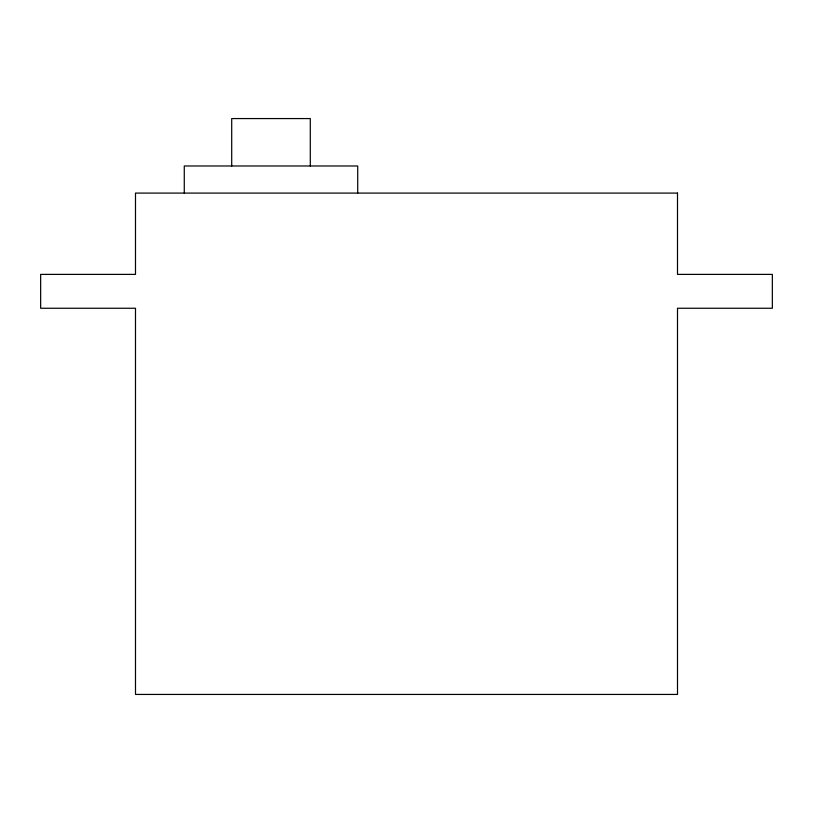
<?xml version="1.0" encoding="UTF-8"?>
<svg xmlns="http://www.w3.org/2000/svg" width="813" height="813" viewBox="0 0 813 813"><rect width="100%" height="100%" fill="white"/><g stroke="black" fill="none" stroke-linecap="round" stroke-linejoin="round"><path stroke-width="1.22" d="M357.72 193.088L357.72 165.984L184.277 165.984L184.277 193.088M310.292 165.984L310.292 118.566L231.705 118.566L231.705 165.984M677.503 193.088L135.497 193.088L135.497 274.388L40.65 274.388L40.65 308.259L135.497 308.259L135.497 694.434L677.503 694.434L677.503 308.259L772.35 308.259L772.35 274.388L677.503 274.388L677.503 193.088"/></g></svg>
